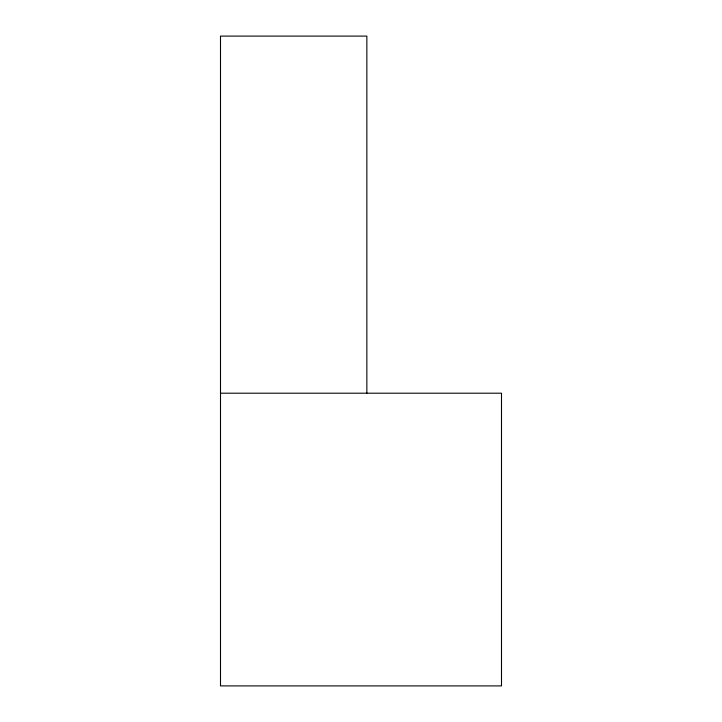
<?xml version="1.0" encoding="UTF-8"?>
<svg xmlns="http://www.w3.org/2000/svg" width="722" height="722" viewBox="0 0 722 722"><rect width="100%" height="100%" fill="white"/><g stroke="black" fill="none" stroke-linecap="round" stroke-linejoin="round"><path stroke-width="1.08" d="M220.499 393.201L501.501 393.201L501.501 685.9L220.499 685.9L220.499 36.1L366.857 36.1L366.857 393.201"/></g></svg>
